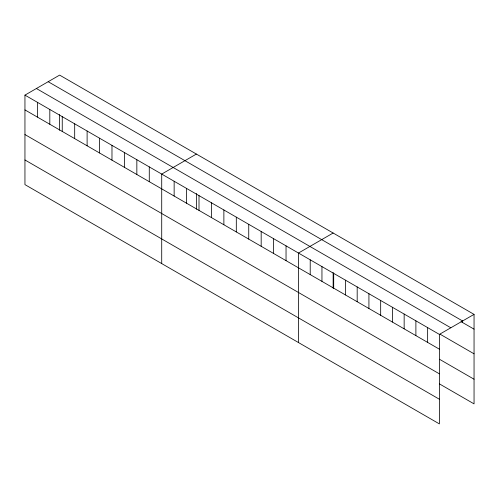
<?xml version="1.0" encoding="UTF-8"?>
<svg xmlns="http://www.w3.org/2000/svg" width="499" height="499" viewBox="0 0 499 499"><rect width="100%" height="100%" fill="white"/><g stroke="black" fill="none" stroke-linecap="round" stroke-linejoin="round"><path stroke-width="0.75" d="M24.95 95.122L439.376 334.392L439.376 423.894L24.95 184.624L24.95 95.122L59.624 75.106L474.05 314.376L474.05 403.878L439.476 383.912M196.381 154.066L161.713 174.082L161.713 263.584M333.145 233.021L298.471 253.043L298.471 342.545M439.376 334.392L474.05 314.376M48.178 81.711L462.61 320.982M461.001 321.624L474.05 329.153M36.39 88.516L450.822 327.787M440.13 334.23L474.05 353.816M24.95 109.905L439.376 349.175M439.476 359.255L474.05 379.221M24.95 134.562L439.376 373.832M24.95 159.967L439.376 399.237M462.305 320.82L462.305 322.379M427.637 327.612L427.637 342.395M415.892 320.832L415.892 335.615M404.153 314.052L404.153 328.835M392.407 307.272L392.407 322.055M380.668 300.498L380.668 315.274M368.923 293.718L368.923 308.501M357.184 286.937L357.184 301.72M345.439 280.157L345.439 294.94M333.7 273.377L333.7 288.16M333.145 272.46L333.145 288.154M321.955 266.597L321.955 281.38M310.216 259.823L310.216 274.6M286.039 245.864L286.039 260.646M273.608 238.684L273.608 253.467M261.177 231.505L261.177 246.288M248.739 224.325L248.739 239.108M236.308 217.152L236.308 231.935M223.876 209.973L223.876 224.756M211.445 202.794L211.445 217.576M199.007 195.614L199.007 210.397M196.381 193.506L196.381 209.193M186.576 188.441L186.576 203.218M174.145 181.262L174.145 196.045M149.276 166.903L149.276 181.686M136.845 159.724L136.845 174.507M124.413 152.551L124.413 167.327M111.982 145.371L111.982 160.154M99.544 138.192L99.544 152.975M87.113 131.012L87.113 145.795M74.682 123.833L74.682 138.616M62.25 116.66L62.25 131.437M59.624 114.545L59.624 130.239M49.813 109.481L49.813 124.263M37.381 102.301L37.381 117.084"/></g></svg>
